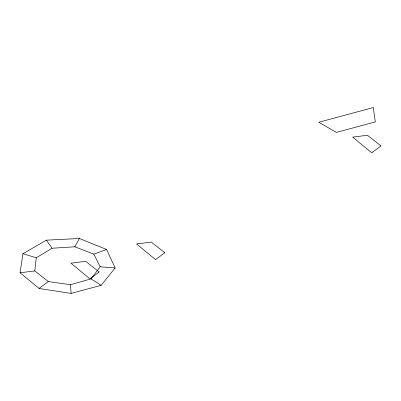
<?xml version="1.0" encoding="UTF-8"?>
<svg xmlns="http://www.w3.org/2000/svg" width="401" height="401" viewBox="0 0 401 401"><rect width="100%" height="100%" fill="white"/><g stroke="black" fill="none" stroke-linecap="round" stroke-linejoin="round"><path stroke-width="0.6" d="M115.157 267.973L100.2 266.805L90.992 278.875L70.491 284.705L48.3 281.562L34.797 270.921L36.301 257.758L52.11 248.234L74.827 246.8L93.819 254.139L106.576 249.482L115.157 267.973L101.147 285.322L71.097 293.412L39.067 288.459L20.05 272.775L22.942 253.708L46.386 240.169L79.418 238.5L106.576 249.482M74.827 246.8L79.418 238.5M39.067 288.459L48.3 281.562M20.05 272.775L34.797 270.921M22.942 253.708L36.301 257.758M90.992 278.875L101.147 285.322M46.386 240.169L52.11 248.234M93.819 254.139L100.2 266.805M70.491 284.705L71.097 293.412M99.192 271.968L89.959 278.865L70.942 263.181L85.689 261.327L99.192 271.968M164.791 252.725L155.563 259.622L136.54 243.938L151.287 242.084L164.791 252.725M380.95 145.914L371.717 152.806L352.7 137.127L367.446 135.267L380.95 145.914M373.191 107.588L318.775 122.24L336.374 132.4L375.356 121.904L373.191 107.588"/></g></svg>
